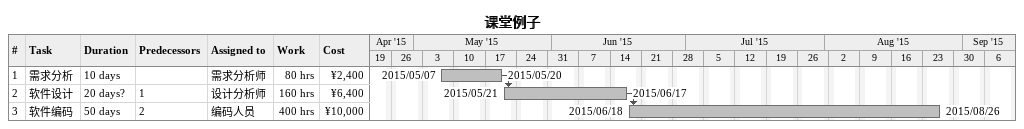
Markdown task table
课堂例子

| ID | Task | Duration | Start | Finish | Predecessors | Resources | Work (h) | Cost (¥) |
|---|---|---|---|---|---|---|---|---|
| 1 | 需求分析 | 10d | 2015-05-07 | 2015-05-20 |  | 需求分析师 | 80 | 2400 |
| 2 | 软件设计 | 20d? | 2015-05-21 | 2015-06-17 | 1 | 设计分析师 | 160 | 6400 |
| 3 | 软件编码 | 50d | 2015-06-18 | 2015-08-26 | 2 | 编码人员 | 400 | 10000 |
